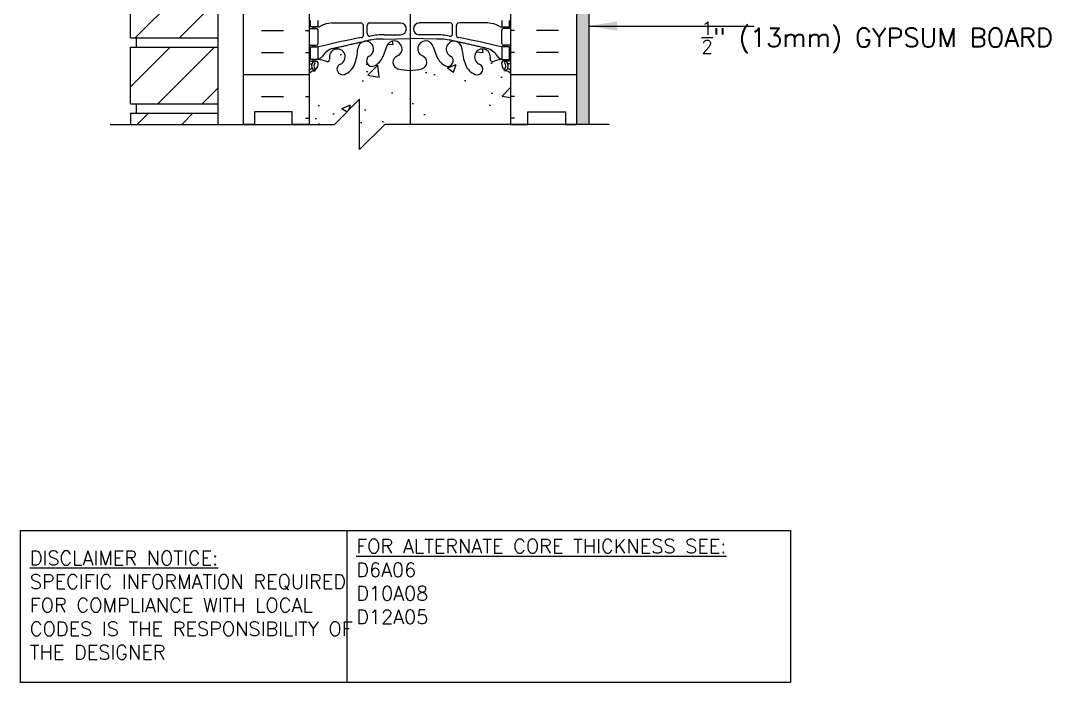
# Model space of a CAD drawing. Header units: inches. Extents: x 224.3 to 278.9, y 156 to 224.2.
# Drawn here: x 237.81 to 278.79, y 156.04 to 182.37 of the extents above; entities that cross this region are included whole.
import ezdxf

# ---------------------------------------------------------------- set-up
doc = ezdxf.new("R2010")
doc.units = ezdxf.units.IN
doc.header["$MEASUREMENT"] = 0
for name, color, linetype in [('HATCH', 12, 'Continuous'), ('line25', 2, 'Continuous'), ('LINE3', 3, 'Continuous'), ('LINE50', 5, 'Continuous'), ('LINE9', 9, 'Continuous'), ('TEXT', 4, 'Continuous'), ('Web_Edge', 9, 'Continuous')]:
    doc.layers.add(name, color=color, linetype=linetype)
doc.styles.add('DIM', font='romans.shx', dxfattribs={"width": 0.7})
doc.styles.add('ROMANS', font='romans.shx', dxfattribs={"height": 0.75})
doc.styles.get("Standard").update_dxf_attribs({"font": 'romans.shx', "height": 0.75})
doc.dimstyles.new('ext_12', dxfattribs={"dimscale": 12, "dimtxt": 0.09375, "dimasz": 0.09375, "dimexe": 0.09375, "dimexo": 0.0625, "dimgap": 0.0625, "dimtad": 1, "dimdec": 1, "dimzin": 3, "dimdsep": 46, "dimlunit": 4, "dimtxsty": 'DIM', "dimcen": 0.09, "dimdle": 0.09375, "dimclrt": 4, "dimadec": 0, "dimazin": 0, "dimtfac": 1, "dimtdec": 1, "dimtmove": 2, "dimatfit": 3, "dimfxl": 1, "dimfrac": 2, "dimtolj": 1, "dimtzin": 0, "dimarcsym": 0})

msp = doc.modelspace()

# ---------------------------------------------------------------- hatches: boundary and pattern name
at = {"layer": 'HATCH'}
h = msp.add_hatch(dxfattribs=at)
h.set_pattern_fill('ANSI31', color=256, scale=10, style=0)
h.set_pattern_definition([(45, (256.738, 213.7415), (-0.883883, 0.883883), [])])
h.paths.add_polyline_path([(245.676, 223.242), (242.176, 223.242), (242.176, 221.062), (245.676, 221.062)])
h.paths.add_polyline_path([(245.676, 220.687), (242.176, 220.687), (242.176, 218.437), (245.676, 218.437)])
h.paths.add_polyline_path([(245.676, 218.062), (242.176, 218.062), (242.176, 215.812), (245.676, 215.812)])
h.paths.add_polyline_path([(245.676, 215.437), (242.176, 215.437), (242.176, 213.187), (245.676, 213.187)])
h.paths.add_polyline_path([(245.676, 212.812), (242.176, 212.812), (242.176, 210.562), (245.676, 210.562)])
h.paths.add_polyline_path([(245.676, 210.187), (243.666, 210.187), (242.176, 210.187), (242.176, 207.937), (245.676, 207.937)])
h.paths.add_polyline_path([(245.676, 207.562), (242.176, 207.562), (242.176, 205.312), (245.676, 205.312)])
h.paths.add_polyline_path([(245.676, 204.937), (242.176, 204.937), (242.176, 202.687), (245.676, 202.687)])
h.paths.add_polyline_path([(245.676, 202.312), (242.176, 202.312), (242.176, 200.062), (245.676, 200.062)])
h.paths.add_polyline_path([(245.676, 199.687), (242.176, 199.687), (242.176, 197.437), (245.676, 197.437)])
h.paths.add_polyline_path([(245.676, 197.062), (243.666, 197.062), (242.176, 197.062), (242.176, 194.812), (245.676, 194.812)])
h.paths.add_polyline_path([(245.676, 194.437), (242.176, 194.437), (242.176, 192.187), (245.676, 192.187)])
h.paths.add_polyline_path([(245.676, 191.812), (242.176, 191.812), (242.176, 189.562), (245.676, 189.562)])
h.paths.add_polyline_path([(245.676, 189.187), (242.176, 189.187), (242.176, 186.937), (245.676, 186.937)])
h.paths.add_polyline_path([(245.676, 186.562), (242.176, 186.562), (242.176, 184.312), (245.676, 184.312)])
h.paths.add_polyline_path([(245.676, 183.937), (242.176, 183.937), (242.176, 181.687), (245.676, 181.687)])
h.paths.add_polyline_path([(245.676, 181.312), (242.176, 181.312), (242.176, 179.062), (245.676, 179.062)])
h.paths.add_polyline_path([(245.676, 178.687), (242.176, 178.687), (242.176, 178.242), (245.676, 178.242)])
h = msp.add_hatch(dxfattribs=at)
h.set_pattern_fill('AR-CONC', color=256, scale=0.5)
h.set_pattern_definition([(50, (0, 0), (3.5863, -0.31376), [0.375, -4.125]), (355, (0, 0), (-0.693757, 3.76096), [0.3, -3.3]), (100.4514, (0.299, -0.026), (2.892544, 3.4472), [0.3187, -3.50571]), (46.1842, (0, 1), (5.336207, -0.827596), [0.5625, -6.1875]), (96.6356, (0.4447, 0.931), (4.67331, 4.87059), [0.47805, -5.25857]), (351.1842, (0, 1), (4.67331, 4.87059), [0.45, -4.95]), (21, (0.5, 0.75), (2.984535, -2.013094), [0.375, -4.125]), (326, (0.5, 0.75), (1.216577, 3.62575), [0.3, -3.3]), (71.4514, (0.7487, 0.5822), (4.201112, 1.612656), [0.3187, -3.50571]), (37.5, (0, 0), (0.0607993, 1.6644693), [0, -3.26, 0, -3.35, 0, -3.3125]), (7.5, (0, 0), (1.315348, 1.972059), [0, -1.91, 0, -3.185, 0, -1.2625]), (327.5, (-1.115, 0), (2.669112, -0.1127744), [0, -1.25, 0, -3.9, 0, -5.175]), (317.5, (-1.615, 0), (2.915931, 0.500525), [0, -1.625, 0, -2.59, 0, -3.675])])
h.paths.add_polyline_path([(263.308, 212.242, 0.379205), (260.875, 210.087, 2.637096)])
h.paths.add_polyline_path([(263.308, 213.742), (258.784, 213.742), (258.784, 213.344), (258.691, 213.156), (258.597, 213.344), (258.597, 213.742), (258.129, 213.742), (258.042, 212.495, -0.932515), (257.955, 211.251), (257.851, 209.769), (260.875, 210.087, -0.379205), (263.308, 212.242)])
h.paths.add_polyline_path([(257.955, 211.251, 0.932515), (258.042, 212.495), (258.129, 213.742), (249.855, 213.742, 0.366745), (249.611, 213.531), (249.611, 212.547), (249.665, 212.547), (249.665, 211.347), (249.301, 211.347), (249.301, 210.597), (249.665, 210.597), (249.665, 209.397), (249.301, 209.397), (249.301, 208.647), (249.665, 208.647), (249.665, 207.447), (249.301, 207.447), (249.301, 206.697), (249.665, 206.697), (249.665, 205.815, -0.08702), (249.739, 205.742, -0.520567), (250.071, 205.742, -0.520567), (250.574, 205.742, -0.520567), (250.936, 205.742, -0.520567), (251.217, 205.701, -0.520567), (251.67, 205.701, -0.520567), (252.273, 205.701, -0.520567), (252.746, 205.701, -0.520567), (253.138, 205.701, -0.520567), (253.641, 205.701, -0.520567), (253.993, 205.701, -0.520567), (254.546, 205.701, -0.520567), (254.697, 205.701, -0.520567), (254.969, 205.701, -0.520567), (255.18, 205.742, -0.520567), (255.301, 205.742, -0.520567), (255.421, 205.742, -0.520567), (255.632, 205.701, -0.520567), (255.904, 205.701, -0.520567), (256.055, 205.701, -0.520567), (256.608, 205.701, -0.520567), (256.96, 205.701, -0.671574), (257.301, 205.742), (257.613, 205.742, -1), (257.613, 206.367), (257.851, 209.769)])
h.paths.add_polyline_path([(256.791, 204.929), (256.671, 205.129), (256.671, 205.242), (257.301, 205.242), (257.301, 205.742, 0.671574), (256.96, 205.701, 0.520567), (256.608, 205.701, 0.520567), (256.055, 205.701, 0.520567), (255.904, 205.701, 0.520567), (255.632, 205.701, 0.520567), (255.421, 205.742, 0.520567), (255.301, 205.742, 0.520567), (255.18, 205.742, 0.520567), (254.969, 205.701, 0.520567), (254.697, 205.701, 0.520567), (254.546, 205.701, 0.520567), (253.993, 205.701, 0.520567), (253.641, 205.701, 0.520567), (253.138, 205.701, 0.520567), (252.746, 205.701, 0.520567), (252.273, 205.701, 0.520567), (251.67, 205.701, 0.520567), (251.217, 205.701, 0.520567), (250.936, 205.742, 0.520567), (250.574, 205.742, 0.520567), (250.071, 205.742, 0.520567), (249.739, 205.742, 0.08702), (249.665, 205.815), (249.665, 205.617), (249.301, 205.617), (249.301, 205.242), (249.931, 205.242), (249.931, 205.129), (249.811, 204.929), (249.811, 203.46, 0.268156), (249.972, 203.312), (256.629, 203.312, 0.268138), (256.791, 203.46)])
h.paths.add_polyline_path([(257.301, 197.001), (257.222, 196.759, -0.725737), (257.116, 196.74), (257.067, 196.89), (256.941, 196.89, -0.414214), (256.891, 196.94), (256.891, 196.97), (256.791, 196.97), (256.791, 198.572, -0.380392), (256.498, 198.867, 2.087231), (256.064, 198.642, -1), (255.9, 198.234, -0.227838), (255.496, 198.658, -0.06598), (255.371, 199.267, 1.629604), (254.9, 198.965, -1.059167), (254.694, 198.584, -0.16372), (254.372, 198.937), (254.229, 199.324, 1.612474), (253.798, 198.965, -0.734872), (253.775, 198.454, -0.068475), (253.301, 198.392, -0.068475), (252.826, 198.454, -0.734872), (252.803, 198.965, 1.612474), (252.372, 199.324), (252.229, 198.937, -0.16372), (251.907, 198.584, -1.059167), (251.701, 198.965, 1.629604), (251.23, 199.267, -0.06598), (251.105, 198.658, -0.227838), (250.701, 198.234, -1), (250.537, 198.642, 2.087231), (250.104, 198.867, -0.380397), (249.811, 198.572), (249.811, 196.97), (249.711, 196.97), (249.711, 196.94, -0.414214), (249.661, 196.89), (249.534, 196.89), (249.492, 196.759, -0.725737), (249.386, 196.74), (249.301, 197.001), (249.301, 196.242), (249.301, 194.207, 0.088416), (249.447, 194.11), (249.537, 194.11), (249.537, 194.068, -0.249069), (249.647, 193.861), (249.647, 193.793, -0.414214), (249.584, 193.731), (249.537, 193.731), (249.537, 193.661), (249.642, 193.661, 0.085348), (249.971, 193.736, -0.669601), (250.104, 193.616, 2.087231), (250.537, 193.841, -1), (250.701, 194.25, -0.227838), (251.105, 193.825, -0.06598), (251.23, 193.217, 1.629604), (251.701, 193.518, -1.059167), (251.907, 193.9, -0.16372), (252.229, 193.546), (252.372, 193.159, 1.612474), (252.803, 193.518, -0.734872), (252.826, 194.029, -0.068475), (253.301, 194.092, -0.068475), (253.775, 194.029, -0.734872), (253.798, 193.518, 1.612474), (254.229, 193.159), (254.372, 193.546, -0.16372), (254.694, 193.9, -1.059167), (254.9, 193.518, 1.629604), (255.371, 193.217, -0.06598), (255.496, 193.825, -0.227838), (255.9, 194.25, -1), (256.064, 193.841, 2.087231), (256.498, 193.616, -0.669601), (256.63, 193.736, 0.085348), (256.96, 193.661), (257.065, 193.661), (257.065, 193.731), (257.017, 193.731, -0.414214), (256.955, 193.793), (256.955, 193.861, -0.249069), (257.065, 194.068), (257.065, 194.11), (257.155, 194.11, 0.088416), (257.301, 194.207)])
h.paths.add_polyline_path([(253.224, 201.909), (253.224, 202.75, 0.225652), (252.849, 203.125), (250.186, 203.125, 0.225652), (249.811, 202.75), (249.811, 201.909, 0.225652), (250.186, 201.534), (252.849, 201.534, 0.225652)])
h.paths.add_polyline_path([(253.224, 200.968, 0.225652), (252.849, 201.343), (250.186, 201.343, 0.225652), (249.811, 200.968), (249.811, 200.128, 0.225652), (250.186, 199.753), (252.849, 199.753, 0.225652), (253.224, 200.128)])
h.paths.add_polyline_path([(256.791, 200.968, 0.225652), (256.416, 201.343), (253.752, 201.343, 0.225652), (253.377, 200.968), (253.377, 200.128, 0.225652), (253.752, 199.753), (256.416, 199.753, 0.225652), (256.791, 200.128)])
h.paths.add_polyline_path([(256.791, 202.75, 0.225652), (256.416, 203.125), (253.752, 203.125, 0.225652), (253.377, 202.75), (253.377, 201.909, 0.225652), (253.752, 201.534), (256.416, 201.534, 0.225652), (256.791, 201.909)])
h.paths.add_polyline_path([(255.496, 180.658, -0.06598), (255.371, 181.267, 1.629604), (254.9, 180.965, -1.059167), (254.694, 180.584, -0.16372), (254.372, 180.937), (254.229, 181.324, 1.612474), (253.798, 180.965, -0.734872), (253.775, 180.454, -0.068475), (253.301, 180.392, -0.068475), (252.826, 180.454, -0.734872), (252.803, 180.965, 1.612474), (252.372, 181.324), (252.229, 180.937, -0.16372), (251.907, 180.584, -1.059167), (251.701, 180.965, 1.629604), (251.23, 181.267, -0.06598), (251.105, 180.658, -0.227838), (250.701, 180.234, -1), (250.537, 180.642, 2.087231), (250.104, 180.867, -0.669601), (249.971, 180.747, 0.085348), (249.642, 180.822), (249.537, 180.822), (249.537, 180.752), (249.584, 180.752, -0.414214), (249.647, 180.69), (249.647, 180.622, -0.249069), (249.537, 180.415), (249.537, 180.373), (249.447, 180.373, 0.088416), (249.301, 180.276), (249.301, 178.242), (250.301, 178.242), (251.301, 179.242), (251.301, 177.242), (252.301, 178.242), (257.301, 178.242), (257.301, 180.276, 0.088416), (257.155, 180.373), (257.065, 180.373), (257.065, 180.415, -0.249069), (256.955, 180.622), (256.955, 180.69, -0.414214), (257.017, 180.752), (257.065, 180.752), (257.065, 180.822), (256.96, 180.822, 0.085348), (256.63, 180.747, -0.669601), (256.498, 180.867, 2.087231), (256.064, 180.642, -1), (255.9, 180.234, -0.227838)])
h.paths.add_polyline_path([(257.301, 216.276, 0.088416), (257.155, 216.373), (257.065, 216.373), (257.065, 216.415, -0.249069), (256.955, 216.622), (256.955, 216.69, -0.414214), (257.017, 216.752), (257.065, 216.752), (257.065, 216.822), (256.96, 216.822, 0.085348), (256.63, 216.747, -0.669601), (256.498, 216.867, 2.087231), (256.064, 216.642, -1), (255.9, 216.234, -0.227838), (255.496, 216.658, -0.06598), (255.371, 217.267, 1.629604), (254.9, 216.965, -1.059167), (254.694, 216.584, -0.16372), (254.372, 216.937), (254.229, 217.324, 1.612474), (253.798, 216.965, -0.734872), (253.775, 216.454, -0.068475), (253.301, 216.392, -0.068475), (252.826, 216.454, -0.734872), (252.803, 216.965, 1.612474), (252.372, 217.324), (252.229, 216.937, -0.16372), (251.907, 216.584, -1.059167), (251.701, 216.965, 1.629604), (251.23, 217.267, -0.06598), (251.105, 216.658, -0.227838), (250.701, 216.234, -1), (250.537, 216.642, 2.087231), (250.104, 216.867, -0.669601), (249.971, 216.747, 0.085348), (249.642, 216.822), (249.537, 216.822), (249.537, 216.752), (249.584, 216.752, -0.414214), (249.647, 216.69), (249.647, 216.622, -0.249069), (249.537, 216.415), (249.537, 216.373), (249.447, 216.373, 0.088416), (249.301, 216.276), (249.301, 214.242), (249.301, 212.547), (249.362, 212.547), (249.362, 213.548, -0.379481), (249.854, 213.992), (257.988, 213.992), (257.988, 214.242), (257.301, 214.242)])
h = msp.add_hatch(dxfattribs=at)
h.set_pattern_fill('AR-SAND', color=256, scale=0.25, style=0)
h.set_pattern_definition([(37.5, (123.21122, -3.9729), (-0.01574834, 0.48170594), [0, -0.38, 0, -0.425, 0, -0.40625]), (7.5, (123.2112, -3.9729), (0.4424442, 0.7055365), [0, -0.205, 0, -0.3425, 0, -0.13125]), (327.5, (122.90372, -3.9729), (0.7785355, 0.00141476), [0, -0.125, 0, -0.45, 0, -0.5875]), (317.5, (122.9037, -3.9729), (0.7515317, 0.2194189), [0, -0.0625, 0, -0.295, 0, -0.3375])])
h.paths.add_polyline_path([(260.426, 204.242), (259.926, 204.242), (259.926, 178.242), (260.426, 178.242)])
h = msp.add_hatch(dxfattribs=at)
h.set_pattern_fill('INSUL', color=256, scale=7, style=0)
h.set_pattern_definition([(7e-15, (-2676.861, -218.768), (0, 2.625), []), (7e-15, (-2676.861, -217.893), (0, 2.625), [0.875, -0.875]), (7e-15, (-2676.861, -217.018), (0, 2.625), [0.875, -0.875])])
h.paths.add_polyline_path([(246.676, 178.242), (247.113, 178.242), (247.113, 178.742), (248.613, 178.742), (248.613, 178.242), (249.301, 178.242), (249.301, 196.242), (248.613, 196.242), (248.613, 196.742), (247.113, 196.742), (247.113, 196.242), (246.676, 196.242)])
h = msp.add_hatch(dxfattribs=at)
h.set_pattern_fill('INSUL', color=256, scale=7, style=0)
h.set_pattern_definition([(180, (3183.462, -218.768), (0, 2.625), []), (180, (3183.462, -217.893), (0, 2.625), [0.875, -0.875]), (180, (3183.462, -217.018), (0, 2.625), [0.875, -0.875])])
h.paths.add_polyline_path([(259.926, 178.242), (259.488, 178.242), (259.488, 178.742), (257.988, 178.742), (257.988, 178.242), (257.301, 178.242), (257.301, 196.242), (257.988, 196.242), (257.988, 196.742), (259.488, 196.742), (259.488, 196.242), (259.926, 196.242)])

# ---------------------------------------------------------------- linework, layer by layer
at = {"layer": 'line25'}
for p, q in [((257.301, 205.742), (257.301, 178.242)), ((245.676, 178.242), (245.676, 197.062)), ((249.301, 178.242), (249.301, 196.242)), ((242.176, 181.687), (242.176, 183.937)), ((242.176, 181.687), (245.676, 181.687)), ((242.426, 181.312), (242.426, 181.687)), ((242.176, 181.312), (245.676, 181.312)), ((242.176, 179.062), (242.176, 181.312)), ((242.176, 179.062), (245.676, 179.062)), ((242.426, 178.687), (242.426, 179.062)), ((242.176, 178.687), (242.176, 178.242)), ((242.176, 178.687), (245.676, 178.687))]:
    msp.add_line(p, q, dxfattribs=at)
at = {"layer": 'LINE3'}
msp.add_line((253.312, 202.385), (253.312, 178.242), dxfattribs=at)
at = {"layer": 'LINE50'}
for p, q in [((259.926, 205.742), (259.926, 178.242)), ((246.676, 178.242), (246.676, 196.242))]:
    msp.add_line(p, q, dxfattribs=at)
for points in [[(249.301, 178.242), (248.613, 178.242), (248.613, 178.742), (247.113, 178.742), (247.113, 178.242), (246.676, 178.242)], [(257.301, 178.242), (257.988, 178.242), (257.988, 178.742), (259.488, 178.742), (259.488, 178.242), (259.926, 178.242)]]:
    msp.add_lwpolyline(points, dxfattribs=at)
at = {"layer": 'LINE9'}
for p, q in [((260.426, 205.742), (260.426, 178.242)), ((251.301, 179.242), (250.301, 178.242)), ((251.301, 177.242), (251.301, 179.242)), ((241.375, 178.242), (250.301, 178.242)), ((251.301, 177.242), (252.301, 178.242)), ((261.226, 178.242), (252.301, 178.242))]:
    msp.add_line(p, q, dxfattribs=at)
at = {"layer": 'TEXT'}
msp.add_lwpolyline([(237.807, 162.078), (250.791, 162.078), (250.791, 156.04), (237.807, 156.04)], close=True, dxfattribs=at)
msp.add_lwpolyline([(250.791, 162.078), (268.451, 162.078), (268.451, 156.04), (250.791, 156.04)], dxfattribs=at)
at = {"layer": 'Web_Edge'}
for p, q in [((249.301, 182.052), (249.584, 182.052)), ((249.447, 182.052), (249.447, 182.122)), ((249.537, 182.052), (249.537, 182.122)), ((249.647, 181.455), (249.647, 181.99)), ((250.194, 182.278), (251.349, 182.277)), ((251.449, 181.792), (251.449, 182.177)), ((251.601, 181.854), (251.601, 182.177)), ((251.701, 182.277), (252.928, 182.277)), ((254.9, 182.277), (253.673, 182.277)), ((255, 181.854), (255, 182.177)), ((255.152, 181.792), (255.152, 182.177)), ((256.407, 182.278), (255.252, 182.277)), ((256.955, 181.455), (256.955, 181.99)), ((257.301, 182.052), (257.017, 182.052)), ((257.065, 182.052), (257.065, 182.122)), ((257.155, 182.052), (257.155, 182.122)), ((252.234, 181.64), (253.301, 181.656)), ((252.281, 181.808), (252.928, 181.808)), ((254.367, 181.64), (253.301, 181.656)), ((254.32, 181.808), (253.673, 181.808)), ((249.301, 181.392), (249.584, 181.392)), ((249.447, 181.322), (249.447, 181.392)), ((249.537, 181.322), (249.537, 181.392)), ((252.372, 181.324), (252.229, 180.937)), ((254.229, 181.324), (254.372, 180.937)), ((257.301, 181.392), (257.017, 181.392)), ((257.065, 181.322), (257.065, 181.392)), ((257.155, 181.322), (257.155, 181.392)), ((249.301, 180.752), (249.584, 180.752)), ((249.447, 180.752), (249.447, 180.822)), ((249.537, 180.752), (249.537, 180.822)), ((257.301, 180.752), (257.017, 180.752)), ((257.065, 180.752), (257.065, 180.822)), ((257.155, 180.752), (257.155, 180.822)), ((249.301, 180.652), (249.378, 180.652)), ((249.447, 180.373), (249.537, 180.373)), ((249.537, 180.373), (249.537, 180.415)), ((249.647, 180.622), (249.647, 180.69)), ((256.955, 180.622), (256.955, 180.69)), ((257.065, 180.373), (257.065, 180.415)), ((257.155, 180.373), (257.065, 180.373)), ((257.301, 180.652), (257.223, 180.652))]:
    msp.add_line(p, q, dxfattribs=at)
for points in [[(249.642, 182.372), (249.642, 182.122), (249.342, 182.122), (249.342, 182.372)], [(256.96, 182.372), (256.96, 182.122), (257.26, 182.122), (257.26, 182.372)]]:
    msp.add_lwpolyline(points, dxfattribs=at)
for points in [[(249.342, 181.322), (249.642, 181.322), (249.642, 180.822), (249.342, 180.822)], [(257.26, 181.322), (256.96, 181.322), (256.96, 180.822), (257.26, 180.822)]]:
    msp.add_lwpolyline(points, close=True, dxfattribs=at)
for centre, radius, start, end in [((249.584, 181.99), 0.0625, 0, 90), ((249.637, 182.341), 0.219, 271.08, 299.5063), ((250.279, 181.121), 1.16, 94.1968, 117.4156), ((251.349, 182.177), 0.1, 0, 89.9612), ((251.701, 182.177), 0.1, 90, 180), ((252.928, 182.042), 0.234, 270, 90), ((253.673, 182.042), 0.234, 90, 270), ((254.9, 182.177), 0.1, 0, 90), ((255.252, 182.177), 0.1, 90.0388, 180), ((256.322, 181.121), 1.16, 62.5844, 85.8032), ((256.964, 182.341), 0.219, 240.4937, 268.92), ((257.017, 181.99), 0.0625, 90, 180), ((256.45, 153.902), 28.253, 100.3657, 103.9448), ((251.349, 181.792), 0.1, 280.3657, 0), ((251.701, 181.854), 0.1, 180, 280.7454), ((252.229, 178.656), 2.984, 89.9005, 100.7454), ((252.276, 178.824), 2.984, 89.9005, 100.7454), ((252.677, 181.251), 0.314, 293.8084, 166.5854), ((253.924, 181.251), 0.314, 13.4146, 246.1916), ((254.325, 178.824), 2.984, 79.2546, 90.0995), ((254.372, 178.656), 2.984, 79.2546, 90.0995), ((254.9, 181.854), 0.1, 259.2546, 0), ((255.252, 181.792), 0.1, 180, 259.6343), ((250.151, 153.902), 28.253, 76.0552, 79.6343), ((249.584, 181.455), 0.0625, 270, 0), ((250.442, 180.553), 0.743, 106.1893, 147.2081), ((250.411, 180.929), 0.314, 293.8084, 191.4114), ((248.871, 181.432), 2.365, 339.9985, 355.6105), ((251.542, 181.236), 0.314, 296.0652, 177.2643), ((255.059, 181.236), 0.314, 2.7357, 243.9348), ((257.73, 181.432), 2.365, 184.3895, 200.0015), ((256.19, 180.929), 0.314, 348.5886, 246.1916), ((256.159, 180.553), 0.743, 32.7919, 73.8107), ((257.017, 181.455), 0.0625, 180, 270), ((249.489, 180.706), 0.045, 317.5391, 137.5391), ((249.584, 180.69), 0.0625, 360, 90), ((249.519, 181.165), 0.364, 289.6613, 325.0225), ((249.587, 179.826), 0.997, 66.8533, 86.8462), ((250.012, 180.834), 0.0968, 249.5669, 19.8449), ((251.793, 180.769), 0.217, 121.463, 294.4736), ((251.542, 181.239), 0.75, 297.0295, 336.3062), ((252.895, 180.713), 0.268, 109.9662, 255.2108), ((253.706, 180.713), 0.268, 284.7892, 70.0338), ((255.059, 181.239), 0.75, 203.6938, 242.9705), ((254.808, 180.769), 0.217, 245.5264, 58.537), ((256.589, 180.834), 0.0968, 160.1551, 290.4331), ((257.014, 179.826), 0.997, 93.1538, 113.1467), ((257.082, 181.165), 0.364, 214.9775, 250.3387), ((257.017, 180.69), 0.0625, 90, 180), ((257.112, 180.706), 0.045, 42.4609, 222.4609), ((249.647, 179.915), 0.6, 114.9252, 125.2168), ((249.647, 179.915), 0.5, 109.4712, 133.7891), ((249.379, 180.633), 0.0196, 344.5099, 90.5968), ((249.64, 180.568), 0.25, 137.5391, 219.8855), ((249.384, 180.478), 0.021, 296.0043, 16.536), ((249.482, 180.437), 0.045, 220.8121, 38.552), ((249.64, 180.568), 0.16, 137.5391, 219.9999), ((249.397, 180.622), 0.25, 289.4712, 360), ((250.619, 180.438), 0.22, 111.8037, 291.8037), ((250.462, 180.867), 0.677, 290.6803, 338.8761), ((253.289, 182.146), 1.754, 254.7082, 270.3771), ((253.312, 182.146), 1.754, 269.6229, 285.2918), ((256.139, 180.867), 0.677, 201.1239, 249.3197), ((255.982, 180.438), 0.22, 248.1963, 68.1963), ((257.205, 180.622), 0.25, 180, 250.5288), ((257.119, 180.437), 0.045, 141.448, 319.1879), ((256.961, 180.568), 0.16, 320.0001, 42.4609), ((256.955, 179.915), 0.5, 46.2109, 70.5288), ((256.961, 180.568), 0.25, 320.1145, 42.4609), ((257.217, 180.478), 0.021, 163.464, 243.9957), ((257.222, 180.633), 0.0196, 89.4032, 195.4901), ((256.955, 179.915), 0.6, 54.7832, 65.0748)]:
    msp.add_arc(centre, radius, start, end, dxfattribs=at)
for points in [[(250.235, 181.268), (251.672, 181.588)], [(256.366, 181.268), (254.929, 181.588)]]:
    msp.add_open_spline(points, degree=1, dxfattribs=at)

# ---------------------------------------------------------------- texts
at = {"layer": 'TEXT', "insert": (278.888, 181.698), "char_height": 0.75, "width": 13.59481, "attachment_point": 6, "style": 'ROMANS'}
msp.add_mtext('\\A1;{\\H0.7x;\\S1/2;}" (13mm) GYPSUM BOARD', dxfattribs=at)
at = {"layer": 'TEXT', "char_height": 0.5625, "attachment_point": 4}
for s, insert, width in [('{\\LFOR ALTERNATE CORE THICKNESS SEE:\\P}D6A06\\PD10A08\\PD12A05', (251.166, 160.052), 23.33295), ('{\\LDISCLAIMER NOTICE:}\\PSPECIFIC INFORMATION REQUIRED FOR COMPLIANCE WITH LOCAL CODES IS THE RESPONSIBILITY OF THE DESIGNER', (238.174, 159.112), 14.00235)]:
    msp.add_mtext(s, dxfattribs=dict(at, insert=insert, width=width))

# ---------------------------------------------------------------- leaders
at = {"layer": 'TEXT'}
msp.add_leader([(260.426, 182.153), (267.007, 182.153)], dimstyle='ext_12', dxfattribs=at)

doc.saveas('drawing.dxf')
